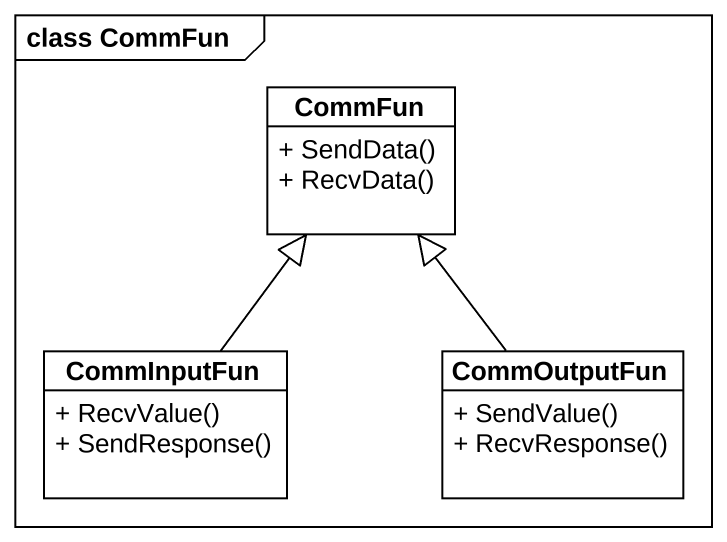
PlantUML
@startuml
mainframe class CommFun
hide circle
hide empty members
skinparam classAttributeIconSize 0
class CommFun {
  + SendData()
  + RecvData()
}
class CommInputFun {
  + RecvValue()
  + SendResponse()
}
class CommOutputFun {
  + SendValue()
  + RecvResponse()
}
CommInputFun -up-|> CommFun
CommOutputFun -up-|> CommFun
@enduml
